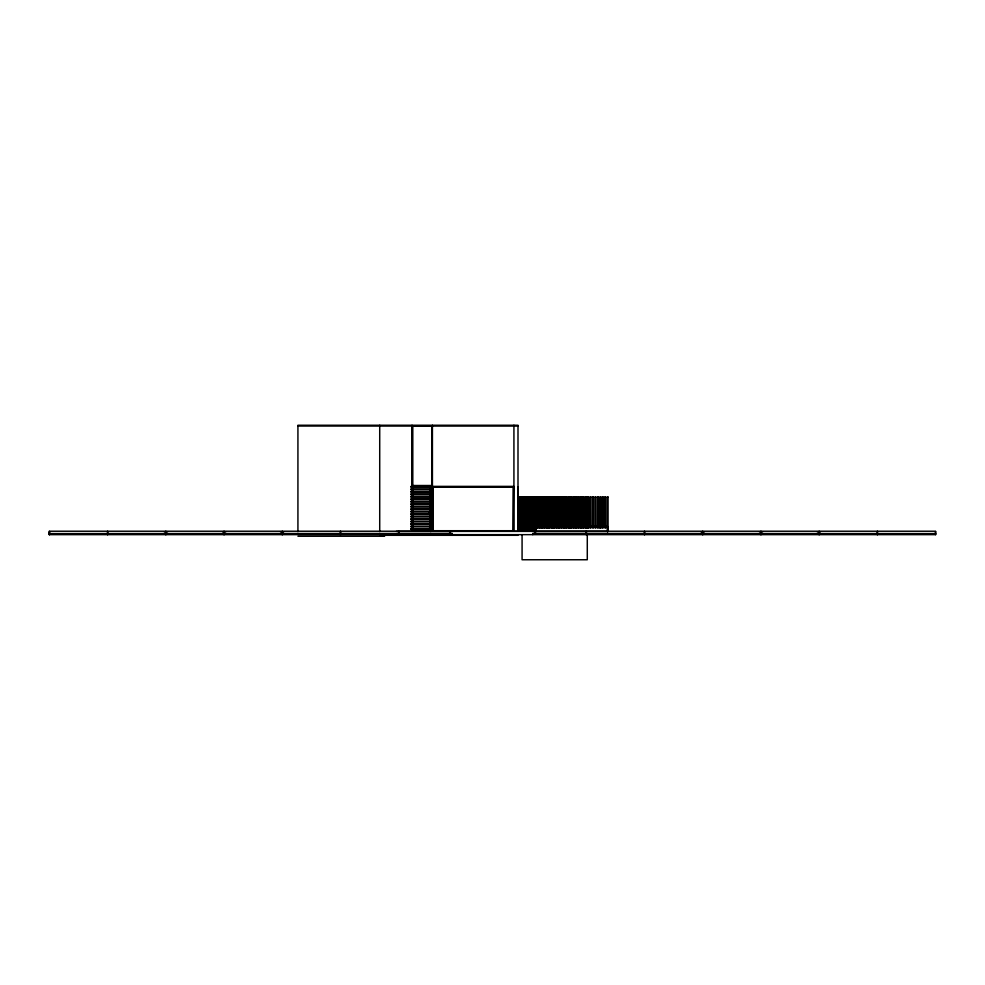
<?xml version="1.0" encoding="UTF-8"?>
<svg xmlns="http://www.w3.org/2000/svg" width="985" height="985" viewBox="0 0 985 985"><rect width="100%" height="100%" fill="white"/><g stroke="black" fill="none" stroke-linecap="round" stroke-linejoin="round"><path stroke-width="1.48" d="M517.999 531.223L49.25 531.223L49.25 534.646L49.546 531.604M535.15 533.574L535.655 531.383L534.486 534.03M535.077 533.501L532.75 533.685M535.286 531.715L534.83 533.722M431.923 485.864L431.923 425.779L412.53 425.779L412.53 485.864L431.923 485.864L431.923 425.779M412.53 485.864L412.53 425.779M412.53 486.873L412.53 530.73L513.431 530.73L513.431 486.873L432.908 486.873L432.908 530.73L432.908 486.873M513.111 530.398L513.431 486.873M517.999 486.873L517.999 530.73M430.113 511.929L429.595 531.211M449.923 533.501L452.25 533.685M297.926 426.037L412.038 426.074M432.415 426.074L517.999 426.074M412.85 426.123L431.602 426.123M412.85 485.519L431.602 485.519M411.742 486.381L513.924 486.381M410.757 486.491L431.984 486.491L431.984 487.119M410.757 487.119L513.111 487.206M410.757 488.979L431.984 488.979L431.984 489.607L410.757 489.607M410.757 491.466L431.984 491.466L431.984 492.094L410.757 492.094M410.757 493.953L431.984 493.953L431.984 494.568L410.757 494.568M410.757 496.44L431.984 496.44L431.984 497.056L410.757 497.056M519.538 496.982L520.745 496.982M521.976 496.982L523.17 496.982M524.414 496.982L525.596 496.982M526.852 496.982L528.022 496.982M529.29 496.982L530.447 496.982M531.728 496.982L532.873 496.982M534.165 496.982L535.286 496.982M536.603 496.982L537.712 496.982M539.041 496.982L540.137 496.982M541.491 496.982L542.563 496.982M543.929 496.982L544.988 496.982M546.367 496.982L547.401 496.982M548.805 496.982L549.827 496.982M551.243 496.982L552.253 496.982M553.681 496.982L554.678 496.982M556.119 496.982L557.104 496.982M558.557 496.982L559.517 496.982M560.994 496.982L561.942 496.982M563.432 496.982L564.368 496.982M565.87 496.982L566.794 496.982M568.32 496.982L569.219 496.982M570.758 496.982L571.645 496.982M573.196 496.982L574.058 496.982M575.634 496.982L576.484 496.982M578.072 496.982L578.909 496.982M580.51 496.982L581.335 496.982M582.948 496.982L583.76 496.982M585.385 496.982L586.173 496.982M587.823 496.982L588.599 496.982M590.261 496.982L591.025 496.982M592.699 496.982L593.45 496.982M595.137 496.982L595.876 496.982M597.587 496.982L598.301 496.982M600.025 496.982L600.715 496.982M602.463 496.982L603.14 496.982M604.901 496.982L605.566 496.982M607.339 496.982L607.991 496.982M410.757 498.915L431.984 498.915L431.984 499.543L410.757 499.543M410.757 501.402L431.984 501.402L431.984 502.03L410.757 502.03M410.757 503.889L431.984 503.889L431.984 504.505L410.757 504.505M410.757 506.376L431.984 506.376L431.984 506.992L410.757 506.992M410.757 508.863L431.984 508.863L431.984 509.479L410.757 509.479M410.757 511.338L431.984 511.338L431.984 511.966L410.757 511.966M429.595 512.335L431.873 512.335M429.398 512.532L432.083 512.532M410.757 513.825L431.984 513.825L432.083 514.712L429.398 514.515M410.757 514.453L432.083 514.515M430.605 515.327L430.864 515.327A4.691 4.026 0 0 1 431.467 515.315M430.814 515.808L431.467 515.672L431.467 486.639M410.757 516.312L431.984 516.312L431.984 516.928L410.757 516.928M410.757 518.799L431.984 518.799L431.984 519.415L410.757 519.415M410.757 521.274L431.984 521.274L431.984 521.902L410.757 521.902M410.757 523.761L431.984 523.761L431.984 524.389L410.757 524.389M410.757 526.249L431.984 526.249L431.984 526.864L410.757 526.864M410.757 528.736L431.984 528.736L431.984 529.351L410.757 529.351M517.999 530.398L536.345 530.398M412.53 530.73L513.431 530.73M536.16 531.223L935.454 531.223L935.454 534.646L935.75 531.531M396.327 531.383L607.77 531.383M164.323 531.875L167.499 531.875M222.635 531.875L225.7 531.875M280.565 531.875L283.631 531.875M701.074 531.875L704.312 531.875M759.509 531.875L762.575 531.875M817.316 531.875L820.382 531.875M49.25 533.587L452.25 533.464L452.25 534.646M935.75 533.587L532.75 533.464L532.75 534.646M49.25 534.646L935.75 534.646M379.717 535.298L517.999 535.298M297.926 536.234L384.606 536.234M449.689 531.457L450.514 533.895M536.148 531.383L536.16 526.495L607.659 526.495L607.659 532.035M431.356 511.929L431.873 531.211M450.17 533.722L449.616 531.641L449.849 533.574M429.398 512.729L429.497 514.515M877.537 531.395L877.537 534.646M877.241 531.395L877.241 534.646M819.311 531.395L819.311 534.646M819.015 531.395L819.015 534.646M761.097 531.395L761.097 534.646M760.802 531.395L760.802 534.646M702.871 531.395L702.871 534.646M702.576 531.395L702.576 534.646M644.658 531.395L644.658 534.646M644.362 531.395L644.362 534.646M608.065 497.068L608.065 529.511M607.252 497.068L607.252 529.511M605.627 497.068L605.652 528.034M604.815 497.068L604.827 528.034M603.189 497.068L603.189 528.034M602.377 497.068L602.377 528.034M600.801 497.068L600.801 528.034M600.751 497.068L600.751 528.034M598.314 497.068L598.375 528.034M597.563 497.068L597.563 528.034M595.876 497.068L595.95 528.034M595.137 497.068L595.063 528.034M593.536 497.068L593.438 528.034M592.711 497.068L592.625 528.034M591 497.068L591 528.034M590.298 497.068L590.187 528.034M588.685 497.068L588.685 528.034M588.562 497.068L588.562 528.034M587.873 497.068L587.873 528.034M587.75 497.068L587.75 528.034M587.282 534.953L587.282 559.751L522.075 559.751L522.075 534.953M586.432 531.395L586.432 534.646M586.26 497.068L586.26 528.034M586.124 497.068L586.124 528.034M586.149 531.395L586.149 534.646M585.447 497.068L585.447 528.034M585.299 497.068L585.299 528.034M583.834 497.068L583.834 528.034M583.686 497.068L583.686 528.034M583.021 497.068L583.021 528.034M582.861 497.068L582.861 528.034M581.409 497.068L581.409 528.034M581.248 497.068L581.248 528.034M580.596 497.068L580.596 528.034M580.424 497.068L580.424 528.034M578.995 497.068L578.995 528.034M578.798 497.068L578.798 528.034M578.17 497.068L578.17 528.034M577.986 497.068L577.986 528.034M576.57 497.068L576.57 528.034M576.36 497.068L576.36 528.034M575.757 497.068L575.757 528.034M575.548 497.068L575.548 528.034M574.144 497.068L574.144 528.034M573.923 497.068L573.923 528.034M573.332 497.068L573.332 528.034M573.11 497.068L573.11 528.034M571.719 497.068L571.719 528.034M571.485 497.068L571.485 528.034M570.906 497.068L570.906 528.034M570.672 497.068L570.672 528.034M569.293 497.068L569.293 528.034M569.047 497.068L569.047 528.034M568.48 497.068L568.48 528.034M568.234 497.068L568.234 528.034M566.88 497.068L566.88 528.034M566.609 497.068L566.609 528.034M566.055 497.068L566.055 528.034M565.796 497.068L565.796 528.034M564.454 497.068L564.454 528.034M564.171 497.068L564.171 528.034M563.642 497.068L563.642 528.034M563.358 497.068L563.358 528.034M562.029 497.068L562.029 528.034M561.733 497.068L561.733 528.034M561.216 497.068L561.216 528.034M560.921 497.068L560.921 528.034M559.603 497.068L559.603 528.034M559.295 497.068L559.295 528.034M558.79 497.068L558.79 528.034M558.483 497.068L558.483 528.034M557.178 497.068L557.178 528.034M556.857 497.068L556.857 528.034M556.365 497.068L556.365 528.034M556.033 497.068L556.033 528.034M554.752 497.068L554.752 528.034M554.42 497.068L554.42 528.034M553.939 497.068L553.939 528.034M553.595 497.068L553.595 528.034M552.339 497.068L552.339 528.034M551.982 497.068L551.982 528.034M551.514 497.068L551.514 528.034M551.157 497.068L551.157 528.034M549.913 497.068L549.913 528.034M549.531 497.068L549.531 528.034M549.101 497.068L549.101 528.034M548.719 497.068L548.719 528.034M547.488 497.068L547.488 528.034M547.094 497.068L547.094 528.034M546.675 497.068L546.675 528.034M546.281 497.068L546.281 528.034M545.062 497.068L545.062 528.034M544.656 497.068L544.656 528.034M544.249 497.068L544.249 528.034M543.843 497.068L543.843 528.034M542.637 497.068L542.637 528.034M542.218 497.068L542.218 528.034M541.824 497.068L541.824 528.034M541.405 497.068L541.405 528.034M540.223 497.068L540.223 528.034M539.78 497.068L539.78 528.034M539.398 497.068L539.398 528.034M538.967 497.068L538.967 528.034M537.798 497.068L537.798 528.034M537.342 497.068L537.342 528.034M536.985 497.068L536.985 528.034M536.529 497.068L536.529 528.034M535.372 497.068L535.372 529.511M534.904 497.068L534.904 529.511M534.559 497.068L534.559 529.511M534.092 497.068L534.092 529.511M532.947 497.068L532.947 529.511M532.466 497.068L532.466 529.511M532.134 497.068L532.134 529.511M531.654 497.068L531.654 529.511M530.521 497.068L530.521 529.511M530.029 497.068L530.029 529.511M529.708 497.068L529.708 529.511M529.216 497.068L529.216 529.511M528.095 497.068L528.095 529.511M527.591 497.068L527.591 529.511M527.283 497.068L527.283 529.511M526.766 497.068L526.766 529.511M525.682 497.068L525.682 529.511M525.153 497.068L525.153 529.511M524.857 497.068L524.857 529.511M524.328 497.068L524.328 529.511M523.257 497.068L523.257 529.511M522.703 497.068L522.703 529.511M522.444 497.068L522.444 529.511M521.89 497.068L521.89 529.511M520.831 497.068L520.831 529.511M520.265 497.068L520.265 529.511M520.018 497.068L520.018 529.511M517.999 531.383L517.999 425.249L297.926 425.249L297.926 531.691M513.924 425.249L513.924 531.223M432.415 425.249L432.415 531.223M431.258 486.639L431.258 515.808M430.864 486.393L430.864 531.481M430.814 486.676L430.827 531.137M430.605 486.393L430.605 531.481M430.223 486.639L430.223 515.808M430.014 486.639L430.014 515.672M412.85 487.206L412.85 530.398M412.038 425.249L412.038 531.223M398.851 531.395L398.851 534.646M398.568 531.395L398.568 534.646M379.717 425.249L379.717 531.641M340.638 531.395L340.638 534.646M340.342 531.395L340.342 534.646M282.424 531.395L282.424 534.646M282.129 531.395L282.129 534.646M224.198 531.395L224.198 534.646M223.903 531.395L223.903 534.646M165.985 531.395L165.985 534.646M165.689 531.395L165.689 534.646M107.759 531.395L107.759 534.646M107.463 531.395L107.463 534.646M49.546 531.395L49.546 534.646M432.292 512.225L429.189 512.532L432.292 512.225M599.988 528.034L599.988 497.068L599.939 528.034"/></g></svg>
